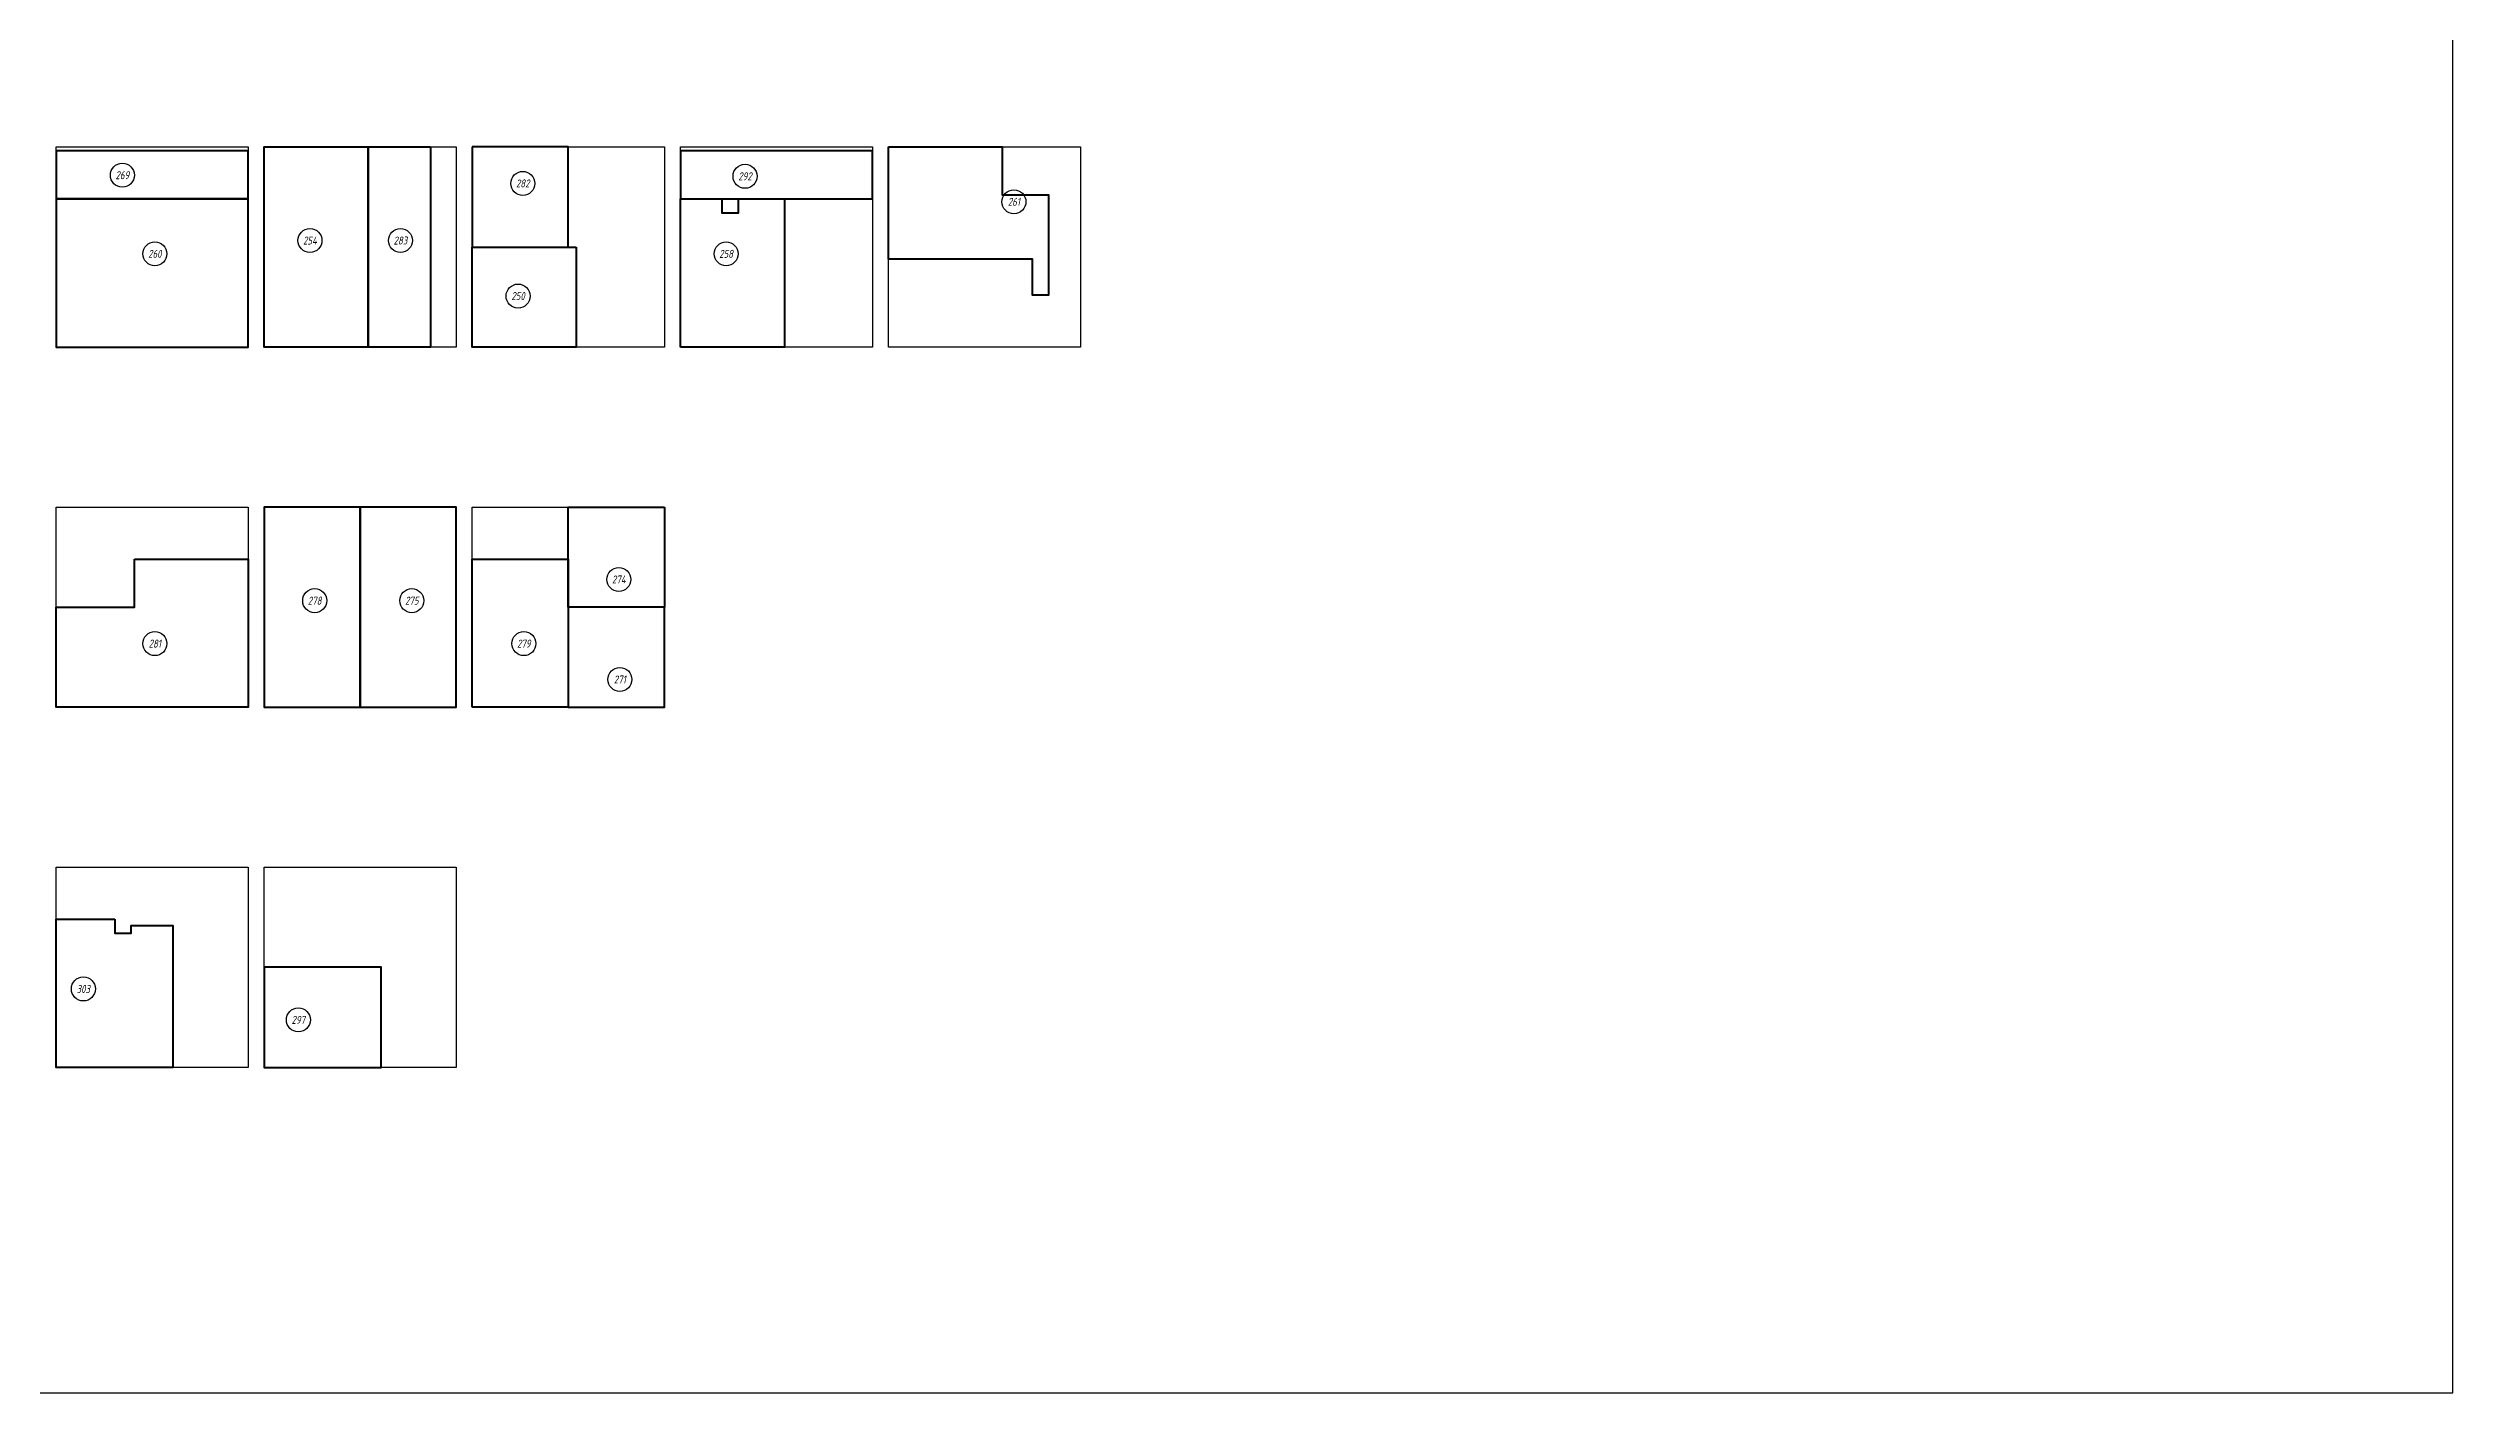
# Model space of a CAD drawing. Header units: millimetres. Extents: x -58926 to 122586, y -58688 to 8347.
# Drawn here: x 48017 to 63041, y -58688 to -50287 of the extents above; entities that cross this region are included whole.
import ezdxf
from ezdxf.enums import TextEntityAlignment as Align

# ---------------------------------------------------------------- set-up
doc = ezdxf.new("R2010")
doc.units = ezdxf.units.MM
doc.layers.add('100 noprint', color=1, linetype='Continuous', plot=False)
doc.layers.add('103 ГВЛ слой 1', color=7, linetype='Continuous')
doc.layers.add('104 ГВЛ слой 2', color=7, linetype='Continuous')
doc.styles.add('ГОСТ-ISOCPEUR', font='isocpeui.ttf', dxfattribs={"width": 0.8})

msp = doc.modelspace()

# ---------------------------------------------------------------- linework, layer by layer
for points in [[(48066.658, -50904.527), (49266.658, -50904.527), (49266.658, -52154.527), (48066.658, -52154.527)], [(49366.658, -50904.527), (50566.658, -50904.527), (50566.658, -52154.527), (49366.658, -52154.527)], [(50666.658, -50904.527), (51866.658, -50904.527), (51866.658, -52154.527), (50666.658, -52154.527)], [(51966.658, -50904.527), (53166.658, -50904.527), (53166.658, -52154.527), (51966.658, -52154.527)], [(53266.658, -50904.527), (54466.658, -50904.527), (54466.658, -52154.527), (53266.658, -52154.527)], [(48066.658, -53154.527), (49266.658, -53154.527), (49266.658, -54404.527), (48066.658, -54404.527)], [(49366.658, -53154.527), (50566.658, -53154.527), (50566.658, -54404.527), (49366.658, -54404.527)], [(50666.658, -53154.527), (51866.658, -53154.527), (51866.658, -54404.527), (50666.658, -54404.527)], [(48066.658, -55404.527), (49266.658, -55404.527), (49266.658, -56654.527), (48066.658, -56654.527)], [(49366.658, -55404.527), (50566.658, -55404.527), (50566.658, -56654.527), (49366.658, -56654.527)]]:
    msp.add_lwpolyline(points, close=True)
at = {"layer": '100 noprint'}
msp.add_lwpolyline([(32607.243, -25692.141), (32607.243, -58688.31), (63040.709, -58688.31), (63040.709, -25692.141)], close=True, dxfattribs=at)
at = {"layer": '103 ГВЛ слой 1', "color": 6, "lineweight": 40}
for points in [[(49266.658, -51229.527), (49266.658, -50929.527), (48066.658, -50929.527), (48066.658, -51229.527)], [(50406.658, -50904.527), (50406.658, -52154.527), (50016.658, -52154.527), (50016.658, -50904.527)], [(51966.658, -50929.527), (51966.658, -51229.527), (53166.658, -51229.527), (53166.658, -50929.527)]]:
    msp.add_lwpolyline(points, close=True, dxfattribs=at)
at = {"layer": '103 ГВЛ слой 1', "color": 6}
for centre in [(48480.673, -51080.773), (52370.795, -51087.872), (50217.92, -51488.913)]:
    msp.add_circle(centre, 75, dxfattribs=at)
at = {"layer": '104 ГВЛ слой 2', "color": 3, "lineweight": 40}
for points in [[(50016.658, -50904.527), (50016.658, -52154.527), (49366.658, -52154.527), (49366.658, -50904.527)], [(50666.658, -50904.527), (50666.658, -51529.527), (51266.658, -51529.527), (51266.658, -50904.527)], [(53266.658, -50904.527), (53976.658, -50904.527), (53976.658, -51204.527), (54266.658, -51204.527), (54266.658, -51829.527), (54166.658, -51829.527), (54166.658, -51604.527), (53266.658, -51604.527)], [(48066.658, -51229.527), (48066.658, -52154.527), (49266.658, -52154.527), (49266.658, -51229.527)], [(51966.658, -52154.527), (51966.658, -51229.527), (52226.658, -51229.527), (52226.658, -51316.527), (52330.658, -51316.527), (52330.658, -51229.527), (52616.658, -51229.527), (52616.658, -52154.527)], [(51316.658, -51529.527), (51316.658, -52154.527), (50666.658, -52154.527), (50666.658, -51529.527)], [(49966.658, -54404.527), (49966.658, -53154.527), (49366.658, -53154.527), (49366.658, -54404.527)], [(49966.658, -53154.527), (49966.658, -54404.527), (50566.658, -54404.527), (50566.658, -53154.527)], [(51866.658, -53154.527), (51866.658, -53779.527), (51266.658, -53779.527), (51266.658, -53154.527)], [(48555.658, -53479.527), (49266.658, -53479.527), (49266.658, -54404.527), (48066.658, -54404.527), (48066.658, -53779.527), (48555.658, -53779.527)], [(50666.658, -54404.527), (50666.658, -53479.527), (51266.658, -53479.527), (51266.658, -54404.527)], [(51266.658, -53779.527), (51266.658, -54404.527), (51866.658, -54404.527), (51866.658, -53779.527)], [(48432.658, -55729.527), (48432.658, -55816.527), (48536.658, -55816.527), (48536.658, -55769.027), (48796.658, -55769.027), (48796.658, -56654.527), (48066.658, -56654.527), (48066.658, -55729.527)], [(49366.658, -56029.527), (49366.658, -56654.527), (50096.658, -56654.527), (50096.658, -56029.527)]]:
    msp.add_lwpolyline(points, close=True, dxfattribs=at)
at = {"layer": '104 ГВЛ слой 2', "color": 3}
for centre in [(50982.282, -51132.277), (54050.723, -51247.128), (48683.658, -51572.128), (49652.846, -51488.913), (52252.846, -51572.128), (50952.846, -51836.026), (51582.282, -53606.372), (49682.282, -53738.913), (50288.927, -53738.913), (48683.658, -54007.277), (50988.927, -54007.277), (51588.927, -54231.372), (48236.863, -56164.67), (49580.08, -56357.896)]:
    msp.add_circle(centre, 75, dxfattribs=at)

# ---------------------------------------------------------------- texts
at = {"layer": '103 ГВЛ слой 1', "color": 6, "style": 'ГОСТ-ISOCPEUR', "width": 0.8}
for s, p in [('269', (48480.673, -51080.773)), ('292', (52370.795, -51087.872)), ('283', (50217.92, -51488.913))]:
    msp.add_text(s, height=50, dxfattribs=at).set_placement(p, align=Align.MIDDLE)
at = {"layer": '104 ГВЛ слой 2', "color": 3, "style": 'ГОСТ-ISOCPEUR', "width": 0.8}
for s, p in [('282', (50982.282, -51132.277)), ('261', (54050.723, -51247.128)), ('254', (49652.846, -51488.913)), ('260', (48683.658, -51572.128)), ('258', (52252.846, -51572.128)), ('250', (50952.846, -51836.026)), ('274', (51582.282, -53606.372)), ('278', (49682.282, -53738.913)), ('275', (50288.927, -53738.913)), ('281', (48683.658, -54007.277)), ('279', (50988.927, -54007.277)), ('271', (51588.927, -54231.372)), ('303', (48236.863, -56164.67)), ('297', (49580.08, -56357.896))]:
    msp.add_text(s, height=50, dxfattribs=at).set_placement(p, align=Align.MIDDLE)

doc.saveas('drawing.dxf')
